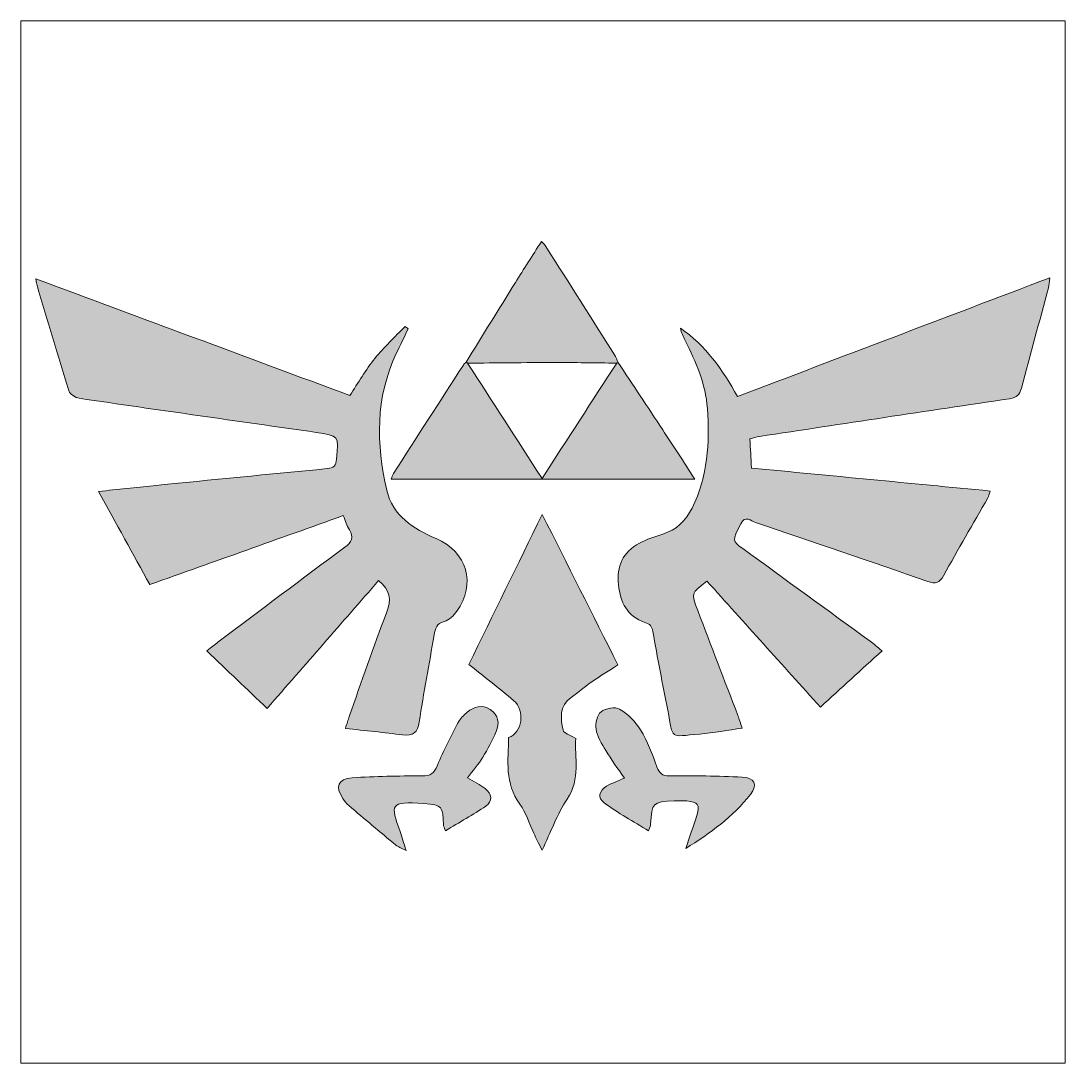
# Model space of a CAD drawing. Header units: inches. Extents: x 0.85 to 7.8, y 1.61 to 8.55.
import ezdxf

# ---------------------------------------------------------------- set-up
doc = ezdxf.new("R2010")
doc.units = ezdxf.units.IN
doc.header["$MEASUREMENT"] = 0
doc.layers.add('Layer 1', color=7, linetype='Continuous')

# ---------------------------------------------------------------- blocks, each defined once
blk = doc.blocks.new('block 2')
at = {"layer": 'Layer 1', "true_color": 0xffffff}
h = blk.add_hatch(color=7, dxfattribs=at)
h.dxf.hatch_style = 2
edge = h.paths.add_edge_path()
edge.add_spline(control_points=[(3.8137, 6.2823), (3.9229, 6.4589), (4.0318, 6.6357), (4.1415, 6.8121), (4.1974, 6.9019), (4.2546, 6.9908), (4.3147, 7.0857), (4.3282, 7.0709), (4.3386, 7.0625), (4.3454, 7.0517), (4.4998, 6.8078), (4.6539, 6.5637), (4.8077, 6.3194), (4.815, 6.3079), (4.819, 6.2943), (4.8246, 6.2817), (4.8219, 6.2798), (4.8193, 6.2778), (4.8166, 6.2758), (4.6763, 6.2772), (4.5361, 6.2798), (4.3959, 6.2796), (4.205, 6.2792), (4.0142, 6.2767), (3.8234, 6.2751), (3.8202, 6.2775), (3.8169, 6.2799), (3.8137, 6.2823)], knot_values=[0, 0, 0, 0, 1, 1, 1, 2, 2, 2, 3, 3, 3, 4, 4, 4, 5, 5, 5, 6, 6, 6, 7, 7, 7, 8, 8, 8, 9, 9, 9, 9], degree=3, periodic=1)
h = blk.add_hatch(color=7, dxfattribs=at)
h.dxf.hatch_style = 2
edge = h.paths.add_edge_path()
edge.add_spline(control_points=[(1.365, 5.4208), (1.4955, 5.4346), (1.6121, 5.4477), (1.7287, 5.4592), (2.1152, 5.4975), (2.5017, 5.5358), (2.8883, 5.5727), (2.9306, 5.5768), (2.947, 5.5935), (2.9508, 5.6367), (2.9646, 5.7907), (2.9664, 5.7922), (2.814, 5.8142), (2.288, 5.8899), (1.7617, 5.9639), (1.2359, 6.0411), (1.2105, 6.0448), (1.1744, 6.0686), (1.1674, 6.0906), (1.0936, 6.324), (1.0247, 6.559), (0.9546, 6.7935), (0.9516, 6.8037), (0.9506, 6.8145), (0.9464, 6.8374), (1.6505, 6.5757), (2.3445, 6.3178), (3.0385, 6.0599), (3.0948, 6.1443), (3.1444, 6.2304), (3.2058, 6.3072), (3.2665, 6.383), (3.339, 6.4494), (3.4064, 6.52), (3.4133, 6.5146), (3.4202, 6.5093), (3.4271, 6.5039), (3.4008, 6.4489), (3.3744, 6.394), (3.3482, 6.3389), (3.2082, 6.0444), (3.2148, 5.7376), (3.2848, 5.4302), (3.3237, 5.2592), (3.4621, 5.1718), (3.6133, 5.1073), (3.8187, 5.0197), (3.8825, 4.8036), (3.7519, 4.6227), (3.7313, 4.5941), (3.6999, 4.5642), (3.6677, 4.5552), (3.6165, 4.5407), (3.6077, 4.5073), (3.6005, 4.4654), (3.5672, 4.2719), (3.5311, 4.0788), (3.5005, 3.8849), (3.4897, 3.8163), (3.4613, 3.7894), (3.3907, 3.7991), (3.2674, 3.8161), (3.1434, 3.8275), (3.0093, 3.8424), (3.0199, 3.8754), (3.0267, 3.8985), (3.0347, 3.9211), (3.1165, 4.1519), (3.193, 4.3848), (3.2833, 4.6122), (3.3192, 4.7025), (3.3056, 4.7639), (3.2308, 4.8274), (2.9868, 4.5477), (2.7426, 4.2678), (2.488, 3.9758), (2.3539, 4.1033), (2.223, 4.2278), (2.0851, 4.3588), (2.1174, 4.384), (2.1383, 4.4009), (2.1598, 4.417), (2.4411, 4.628), (2.7215, 4.8402), (3.0046, 5.0487), (3.0525, 5.084), (3.0675, 5.1141), (3.0355, 5.1662), (3.019, 5.1932), (3.0097, 5.2246), (2.9948, 5.2596), (2.566, 5.1068), (2.1404, 4.9551), (1.7058, 4.8002), (1.5942, 5.0035), (1.4835, 5.205), (1.365, 5.4208)], knot_values=[0, 0, 0, 0, 1, 1, 1, 2, 2, 2, 3, 3, 3, 4, 4, 4, 5, 5, 5, 6, 6, 6, 7, 7, 7, 8, 8, 8, 9, 9, 9, 10, 10, 10, 11, 11, 11, 12, 12, 12, 13, 13, 13, 14, 14, 14, 15, 15, 15, 16, 16, 16, 17, 17, 17, 18, 18, 18, 19, 19, 19, 20, 20, 20, 21, 21, 21, 22, 22, 22, 23, 23, 23, 24, 24, 24, 25, 25, 25, 26, 26, 26, 27, 27, 27, 28, 28, 28, 29, 29, 29, 30, 30, 30, 31, 31, 31, 32, 32, 32, 32], degree=3, periodic=1)
h = blk.add_hatch(color=7, dxfattribs=at)
h.dxf.hatch_style = 2
edge = h.paths.add_edge_path()
edge.add_spline(control_points=[(5.7043, 5.7718), (5.7078, 5.7047), (5.7109, 5.6448), (5.7144, 5.5766), (6.2425, 5.5258), (6.7704, 5.4751), (7.3051, 5.4237), (7.2977, 5.4025), (7.2952, 5.3892), (7.2889, 5.3781), (7.1906, 5.2053), (7.0905, 5.0334), (6.9939, 4.8596), (6.9678, 4.8127), (6.9414, 4.8031), (6.8896, 4.8212), (6.5078, 4.9543), (6.1251, 5.0848), (5.7419, 5.214), (5.7114, 5.2243), (5.6726, 5.2655), (5.6427, 5.2047), (5.5868, 5.0912), (5.5854, 5.092), (5.6571, 5.0399), (5.9397, 4.8345), (6.2225, 4.6292), (6.5049, 4.4235), (6.5288, 4.4061), (6.5511, 4.3864), (6.5843, 4.3595), (6.4453, 4.2325), (6.3116, 4.1104), (6.1736, 3.9843), (5.919, 4.2671), (5.6685, 4.5453), (5.4182, 4.8234), (5.3121, 4.7432), (5.3122, 4.7433), (5.3564, 4.6277), (5.4456, 4.3946), (5.5348, 4.1615), (5.6238, 3.9283), (5.6328, 3.9047), (5.6402, 3.8805), (5.6526, 3.8441), (5.5553, 3.8305), (5.4631, 3.8128), (5.37, 3.8054), (5.163, 3.7889), (5.1976, 3.7612), (5.1569, 3.9642), (5.1218, 4.1386), (5.0886, 4.3134), (5.0575, 4.4886), (5.0514, 4.5234), (5.0374, 4.5372), (5.0046, 4.5483), (4.8864, 4.5883), (4.8411, 4.6837), (4.8282, 4.7987), (4.8145, 4.9207), (4.8562, 5.0183), (4.9681, 5.0763), (5.017, 5.1016), (5.0702, 5.1196), (5.1229, 5.1364), (5.2148, 5.1655), (5.2763, 5.225), (5.3188, 5.3104), (5.4236, 5.5212), (5.4367, 5.7451), (5.4207, 5.974), (5.4093, 6.1369), (5.3445, 6.2824), (5.2735, 6.4258), (5.2607, 6.4518), (5.2468, 6.4773), (5.2407, 6.508), (5.4078, 6.3936), (5.5208, 6.2344), (5.6213, 6.0533), (6.3111, 6.3153), (7.0011, 6.5775), (7.7024, 6.8439), (7.6986, 6.8152), (7.6984, 6.7959), (7.6935, 6.7779), (7.6334, 6.5548), (7.5721, 6.3321), (7.5125, 6.1088), (7.5011, 6.0663), (7.4819, 6.0454), (7.434, 6.0383), (6.8784, 5.9562), (6.3232, 5.8713), (5.768, 5.7868), (5.7477, 5.7837), (5.728, 5.7774), (5.7043, 5.7718)], knot_values=[0, 0, 0, 0, 1, 1, 1, 2, 2, 2, 3, 3, 3, 4, 4, 4, 5, 5, 5, 6, 6, 6, 7, 7, 7, 8, 8, 8, 9, 9, 9, 10, 10, 10, 11, 11, 11, 12, 12, 12, 13, 13, 13, 14, 14, 14, 15, 15, 15, 16, 16, 16, 17, 17, 17, 18, 18, 18, 19, 19, 19, 20, 20, 20, 21, 21, 21, 22, 22, 22, 23, 23, 23, 24, 24, 24, 25, 25, 25, 26, 26, 26, 27, 27, 27, 28, 28, 28, 29, 29, 29, 30, 30, 30, 31, 31, 31, 32, 32, 32, 33, 33, 33, 33], degree=3, periodic=1)
h = blk.add_hatch(color=7, dxfattribs=at)
h.dxf.hatch_style = 2
edge = h.paths.add_edge_path()
edge.add_spline(control_points=[(4.8246, 6.2817), (4.9241, 6.1318), (5.0242, 5.9821), (5.1231, 5.8318), (5.1928, 5.726), (5.2611, 5.6194), (5.3361, 5.5036), (4.6564, 5.5036), (3.9879, 5.5036), (3.3149, 5.5036), (3.3195, 5.5161), (3.3219, 5.5293), (3.3287, 5.5397), (3.4837, 5.7808), (3.6392, 6.0216), (3.7949, 6.2622), (3.7998, 6.2698), (3.8074, 6.2756), (3.8137, 6.2823), (3.8169, 6.2799), (3.8202, 6.2775), (3.8234, 6.2751), (3.9868, 6.0222), (4.1502, 5.7693), (4.3191, 5.5078), (4.489, 5.77), (4.6528, 6.0229), (4.8166, 6.2758), (4.8193, 6.2778), (4.8219, 6.2798), (4.8246, 6.2817)], knot_values=[0, 0, 0, 0, 1, 1, 1, 2, 2, 2, 3, 3, 3, 4, 4, 4, 5, 5, 5, 6, 6, 6, 7, 7, 7, 8, 8, 8, 9, 9, 9, 10, 10, 10, 10], degree=3, periodic=1)
h = blk.add_hatch(color=7, dxfattribs=at)
h.dxf.hatch_style = 2
edge = h.paths.add_edge_path()
edge.add_spline(control_points=[(4.8248, 4.2655), (4.7674, 4.2286), (4.7084, 4.193), (4.6519, 4.1538), (4.6045, 4.1209), (4.5613, 4.082), (4.5139, 4.0491), (4.4307, 3.9916), (4.4442, 3.9087), (4.4596, 3.8299), (4.4633, 3.8106), (4.5064, 3.7989), (4.544, 3.7761), (4.535, 3.6502), (4.5782, 3.5078), (4.4866, 3.3714), (4.4196, 3.2714), (4.3786, 3.154), (4.3194, 3.0308), (4.2971, 3.0768), (4.2803, 3.1107), (4.2641, 3.1449), (4.2336, 3.2096), (4.2128, 3.2815), (4.1711, 3.338), (4.0689, 3.4764), (4.0945, 3.6305), (4.0962, 3.7824), (4.1885, 3.8124), (4.2095, 3.9592), (4.13, 4.0279), (4.0306, 4.1136), (3.9262, 4.1934), (3.8319, 4.2694), (3.9926, 4.5979), (4.1553, 4.9302), (4.3206, 5.2681), (4.4887, 4.9339), (4.655, 4.6031), (4.8248, 4.2655)], knot_values=[0, 0, 0, 0, 1, 1, 1, 2, 2, 2, 3, 3, 3, 4, 4, 4, 5, 5, 5, 6, 6, 6, 7, 7, 7, 8, 8, 8, 9, 9, 9, 10, 10, 10, 11, 11, 11, 12, 12, 12, 13, 13, 13, 13], degree=3, periodic=1)
h = blk.add_hatch(color=7, dxfattribs=at)
h.dxf.hatch_style = 2
edge = h.paths.add_edge_path()
edge.add_spline(control_points=[(3.8228, 3.5129), (3.8661, 3.4874), (3.9064, 3.4685), (3.9407, 3.442), (3.9871, 3.406), (3.9912, 3.3572), (3.9449, 3.3254), (3.8602, 3.2673), (3.7695, 3.2178), (3.6754, 3.1611), (3.6677, 3.1838), (3.6629, 3.1916), (3.6626, 3.1997), (3.658, 3.3236), (3.6567, 3.3321), (3.532, 3.3416), (3.3015, 3.3592), (3.3085, 3.3353), (3.3741, 3.1555), (3.3871, 3.1198), (3.3966, 3.0828), (3.4131, 3.0289), (3.3793, 3.0469), (3.36, 3.0535), (3.3453, 3.0656), (3.2404, 3.1524), (3.136, 3.2401), (3.0323, 3.3284), (3.0167, 3.3416), (3.0038, 3.3588), (2.9923, 3.3759), (2.94, 3.4541), (2.9591, 3.5064), (3.0537, 3.5131), (3.2079, 3.5242), (3.363, 3.527), (3.5177, 3.5258), (3.5762, 3.5253), (3.6009, 3.5442), (3.6226, 3.5972), (3.6627, 3.695), (3.7124, 3.7891), (3.7614, 3.883), (3.7749, 3.9087), (3.7975, 3.9315), (3.8204, 3.9502), (3.8666, 3.9882), (3.9191, 4.0032), (3.9739, 3.9682), (4.0303, 3.9323), (4.0365, 3.877), (4.0137, 3.8217), (3.9892, 3.7623), (3.9581, 3.7051), (3.9245, 3.6503), (3.8957, 3.6034), (3.8591, 3.5614), (3.8228, 3.5129)], knot_values=[0, 0, 0, 0, 1, 1, 1, 2, 2, 2, 3, 3, 3, 4, 4, 4, 5, 5, 5, 6, 6, 6, 7, 7, 7, 8, 8, 8, 9, 9, 9, 10, 10, 10, 11, 11, 11, 12, 12, 12, 13, 13, 13, 14, 14, 14, 15, 15, 15, 16, 16, 16, 17, 17, 17, 18, 18, 18, 19, 19, 19, 19], degree=3, periodic=1)
h = blk.add_hatch(color=7, dxfattribs=at)
h.dxf.hatch_style = 2
edge = h.paths.add_edge_path()
edge.add_spline(control_points=[(4.8678, 3.5117), (4.823, 3.5774), (4.7804, 3.6346), (4.7439, 3.6955), (4.7169, 3.7406), (4.6876, 3.7886), (4.6788, 3.8387), (4.6724, 3.8752), (4.6859, 3.9323), (4.7121, 3.9529), (4.7418, 3.9762), (4.8068, 3.9883), (4.8361, 3.971), (4.8911, 3.9386), (4.942, 3.8878), (4.9755, 3.8329), (5.0218, 3.7568), (5.0541, 3.6713), (5.0851, 3.5872), (5.1012, 3.5437), (5.1193, 3.5265), (5.168, 3.5268), (5.3298, 3.5278), (5.4917, 3.5262), (5.6532, 3.5182), (5.7365, 3.514), (5.7579, 3.4684), (5.7073, 3.4033), (5.5915, 3.2544), (5.4397, 3.1451), (5.2768, 3.0428), (5.3011, 3.1159), (5.3266, 3.1886), (5.3495, 3.2621), (5.3722, 3.3349), (5.3589, 3.3538), (5.2833, 3.3595), (5.2557, 3.3616), (5.2278, 3.3611), (5.2001, 3.3599), (5.0567, 3.3537), (5.051, 3.3478), (5.042, 3.2046), (5.0414, 3.1961), (5.0375, 3.1879), (5.0294, 3.1595), (4.9257, 3.224), (4.8257, 3.2795), (4.7337, 3.346), (4.6871, 3.3797), (4.699, 3.428), (4.7496, 3.4585), (4.7673, 3.4691), (4.787, 3.4767), (4.8059, 3.4852), (4.8227, 3.4928), (4.8398, 3.4997), (4.8678, 3.5117)], knot_values=[0, 0, 0, 0, 1, 1, 1, 2, 2, 2, 3, 3, 3, 4, 4, 4, 5, 5, 5, 6, 6, 6, 7, 7, 7, 8, 8, 8, 9, 9, 9, 10, 10, 10, 11, 11, 11, 12, 12, 12, 13, 13, 13, 14, 14, 14, 15, 15, 15, 16, 16, 16, 17, 17, 17, 18, 18, 18, 19, 19, 19, 19], degree=3, periodic=1)
at = {"layer": 'Layer 1', "lineweight": 0}
for points, knots in [([(0.8472, 8.555), (3.1657, 8.555), (5.4841, 8.555), (7.8041, 8.555), (7.8041, 6.2423), (7.8041, 3.929), (7.8041, 1.6134), (5.4861, 1.6134), (3.1667, 1.6134), (0.8472, 1.6134), (0.8472, 3.9259), (0.8472, 6.2401), (0.8472, 8.555)], [0, 0, 0, 0, 1, 1, 1, 2, 2, 2, 3, 3, 3, 4, 4, 4, 4]), ([(3.8137, 6.2823), (3.8074, 6.2756), (3.7998, 6.2698), (3.7949, 6.2622), (3.6392, 6.0216), (3.4837, 5.7808), (3.3287, 5.5397), (3.3219, 5.5293), (3.3195, 5.5161), (3.3149, 5.5036), (3.9879, 5.5036), (4.6564, 5.5036), (5.3361, 5.5036), (5.2611, 5.6194), (5.1928, 5.726), (5.1231, 5.8318), (5.0242, 5.9821), (4.9241, 6.1318), (4.8246, 6.2817), (4.819, 6.2943), (4.815, 6.3079), (4.8077, 6.3194), (4.6539, 6.5637), (4.4998, 6.8078), (4.3454, 7.0517), (4.3386, 7.0625), (4.3282, 7.0709), (4.3147, 7.0857), (4.2546, 6.9908), (4.1974, 6.9019), (4.1415, 6.8121), (4.0318, 6.6357), (3.9229, 6.4589), (3.8137, 6.2823)], [0, 0, 0, 0, 1, 1, 1, 2, 2, 2, 3, 3, 3, 4, 4, 4, 5, 5, 5, 6, 6, 6, 7, 7, 7, 8, 8, 8, 9, 9, 9, 10, 10, 10, 11, 11, 11, 11]), ([(3.8137, 6.2823), (3.9229, 6.4589), (4.0318, 6.6357), (4.1415, 6.8121), (4.1974, 6.9019), (4.2546, 6.9908), (4.3147, 7.0857), (4.3282, 7.0709), (4.3386, 7.0625), (4.3454, 7.0517), (4.4998, 6.8078), (4.6539, 6.5637), (4.8077, 6.3194), (4.815, 6.3079), (4.819, 6.2943), (4.8246, 6.2817), (4.8219, 6.2798), (4.8193, 6.2778), (4.8166, 6.2758), (4.6763, 6.2772), (4.5361, 6.2798), (4.3959, 6.2796), (4.205, 6.2792), (4.0142, 6.2767), (3.8234, 6.2751), (3.8202, 6.2775), (3.8169, 6.2799), (3.8137, 6.2823)], [0, 0, 0, 0, 1, 1, 1, 2, 2, 2, 3, 3, 3, 4, 4, 4, 5, 5, 5, 6, 6, 6, 7, 7, 7, 8, 8, 8, 9, 9, 9, 9]), ([(1.365, 5.4208), (1.4835, 5.205), (1.5942, 5.0035), (1.7058, 4.8002), (2.1404, 4.9551), (2.566, 5.1068), (2.9948, 5.2596), (3.0097, 5.2246), (3.019, 5.1932), (3.0355, 5.1662), (3.0675, 5.1141), (3.0525, 5.084), (3.0046, 5.0487), (2.7215, 4.8402), (2.4411, 4.628), (2.1598, 4.417), (2.1383, 4.4009), (2.1174, 4.384), (2.0851, 4.3588), (2.223, 4.2278), (2.3539, 4.1033), (2.488, 3.9758), (2.7426, 4.2678), (2.9868, 4.5477), (3.2308, 4.8274), (3.3056, 4.7639), (3.3192, 4.7025), (3.2833, 4.6122), (3.193, 4.3848), (3.1165, 4.1519), (3.0347, 3.9211), (3.0267, 3.8985), (3.0199, 3.8754), (3.0093, 3.8424), (3.1434, 3.8275), (3.2674, 3.8161), (3.3907, 3.7991), (3.4613, 3.7894), (3.4897, 3.8163), (3.5005, 3.8849), (3.5311, 4.0788), (3.5672, 4.2719), (3.6005, 4.4654), (3.6077, 4.5073), (3.6165, 4.5407), (3.6677, 4.5552), (3.6999, 4.5642), (3.7313, 4.5941), (3.7519, 4.6227), (3.8825, 4.8036), (3.8187, 5.0197), (3.6133, 5.1073), (3.4621, 5.1718), (3.3237, 5.2592), (3.2848, 5.4302), (3.2148, 5.7376), (3.2082, 6.0444), (3.3482, 6.3389), (3.3744, 6.394), (3.4008, 6.4489), (3.4271, 6.5039), (3.4202, 6.5093), (3.4133, 6.5146), (3.4064, 6.52), (3.339, 6.4494), (3.2665, 6.383), (3.2058, 6.3072), (3.1444, 6.2304), (3.0948, 6.1443), (3.0385, 6.0599), (2.3445, 6.3178), (1.6505, 6.5757), (0.9464, 6.8374), (0.9506, 6.8145), (0.9516, 6.8037), (0.9546, 6.7935), (1.0247, 6.559), (1.0936, 6.324), (1.1674, 6.0906), (1.1744, 6.0686), (1.2105, 6.0448), (1.2359, 6.0411), (1.7617, 5.9639), (2.288, 5.8899), (2.814, 5.8142), (2.9664, 5.7922), (2.9646, 5.7907), (2.9508, 5.6367), (2.947, 5.5935), (2.9306, 5.5768), (2.8883, 5.5727), (2.5017, 5.5358), (2.1152, 5.4975), (1.7287, 5.4592), (1.6121, 5.4477), (1.4955, 5.4346), (1.365, 5.4208)], [0, 0, 0, 0, 1, 1, 1, 2, 2, 2, 3, 3, 3, 4, 4, 4, 5, 5, 5, 6, 6, 6, 7, 7, 7, 8, 8, 8, 9, 9, 9, 10, 10, 10, 11, 11, 11, 12, 12, 12, 13, 13, 13, 14, 14, 14, 15, 15, 15, 16, 16, 16, 17, 17, 17, 18, 18, 18, 19, 19, 19, 20, 20, 20, 21, 21, 21, 22, 22, 22, 23, 23, 23, 24, 24, 24, 25, 25, 25, 26, 26, 26, 27, 27, 27, 28, 28, 28, 29, 29, 29, 30, 30, 30, 31, 31, 31, 32, 32, 32, 32]), ([(1.365, 5.4208), (1.4955, 5.4346), (1.6121, 5.4477), (1.7287, 5.4592), (2.1152, 5.4975), (2.5017, 5.5358), (2.8883, 5.5727), (2.9306, 5.5768), (2.947, 5.5935), (2.9508, 5.6367), (2.9646, 5.7907), (2.9664, 5.7922), (2.814, 5.8142), (2.288, 5.8899), (1.7617, 5.9639), (1.2359, 6.0411), (1.2105, 6.0448), (1.1744, 6.0686), (1.1674, 6.0906), (1.0936, 6.324), (1.0247, 6.559), (0.9546, 6.7935), (0.9516, 6.8037), (0.9506, 6.8145), (0.9464, 6.8374), (1.6505, 6.5757), (2.3445, 6.3178), (3.0385, 6.0599), (3.0948, 6.1443), (3.1444, 6.2304), (3.2058, 6.3072), (3.2665, 6.383), (3.339, 6.4494), (3.4064, 6.52), (3.4133, 6.5146), (3.4202, 6.5093), (3.4271, 6.5039), (3.4008, 6.4489), (3.3744, 6.394), (3.3482, 6.3389), (3.2082, 6.0444), (3.2148, 5.7376), (3.2848, 5.4302), (3.3237, 5.2592), (3.4621, 5.1718), (3.6133, 5.1073), (3.8187, 5.0197), (3.8825, 4.8036), (3.7519, 4.6227), (3.7313, 4.5941), (3.6999, 4.5642), (3.6677, 4.5552), (3.6165, 4.5407), (3.6077, 4.5073), (3.6005, 4.4654), (3.5672, 4.2719), (3.5311, 4.0788), (3.5005, 3.8849), (3.4897, 3.8163), (3.4613, 3.7894), (3.3907, 3.7991), (3.2674, 3.8161), (3.1434, 3.8275), (3.0093, 3.8424), (3.0199, 3.8754), (3.0267, 3.8985), (3.0347, 3.9211), (3.1165, 4.1519), (3.193, 4.3848), (3.2833, 4.6122), (3.3192, 4.7025), (3.3056, 4.7639), (3.2308, 4.8274), (2.9868, 4.5477), (2.7426, 4.2678), (2.488, 3.9758), (2.3539, 4.1033), (2.223, 4.2278), (2.0851, 4.3588), (2.1174, 4.384), (2.1383, 4.4009), (2.1598, 4.417), (2.4411, 4.628), (2.7215, 4.8402), (3.0046, 5.0487), (3.0525, 5.084), (3.0675, 5.1141), (3.0355, 5.1662), (3.019, 5.1932), (3.0097, 5.2246), (2.9948, 5.2596), (2.566, 5.1068), (2.1404, 4.9551), (1.7058, 4.8002), (1.5942, 5.0035), (1.4835, 5.205), (1.365, 5.4208)], [0, 0, 0, 0, 1, 1, 1, 2, 2, 2, 3, 3, 3, 4, 4, 4, 5, 5, 5, 6, 6, 6, 7, 7, 7, 8, 8, 8, 9, 9, 9, 10, 10, 10, 11, 11, 11, 12, 12, 12, 13, 13, 13, 14, 14, 14, 15, 15, 15, 16, 16, 16, 17, 17, 17, 18, 18, 18, 19, 19, 19, 20, 20, 20, 21, 21, 21, 22, 22, 22, 23, 23, 23, 24, 24, 24, 25, 25, 25, 26, 26, 26, 27, 27, 27, 28, 28, 28, 29, 29, 29, 30, 30, 30, 31, 31, 31, 32, 32, 32, 32]), ([(5.7043, 5.7718), (5.728, 5.7774), (5.7477, 5.7837), (5.768, 5.7868), (6.3232, 5.8713), (6.8784, 5.9562), (7.434, 6.0383), (7.4819, 6.0454), (7.5011, 6.0663), (7.5125, 6.1088), (7.5721, 6.3321), (7.6334, 6.5548), (7.6935, 6.7779), (7.6984, 6.7959), (7.6986, 6.8152), (7.7024, 6.8439), (7.0011, 6.5775), (6.3111, 6.3153), (5.6213, 6.0533), (5.5208, 6.2344), (5.4078, 6.3936), (5.2407, 6.508), (5.2468, 6.4773), (5.2607, 6.4518), (5.2735, 6.4258), (5.3445, 6.2824), (5.4093, 6.1369), (5.4207, 5.974), (5.4367, 5.7451), (5.4236, 5.5212), (5.3188, 5.3104), (5.2763, 5.225), (5.2148, 5.1655), (5.1229, 5.1364), (5.0702, 5.1196), (5.017, 5.1016), (4.9681, 5.0763), (4.8562, 5.0183), (4.8145, 4.9207), (4.8282, 4.7987), (4.8411, 4.6837), (4.8864, 4.5883), (5.0046, 4.5483), (5.0374, 4.5372), (5.0514, 4.5234), (5.0575, 4.4886), (5.0886, 4.3134), (5.1218, 4.1386), (5.1569, 3.9642), (5.1976, 3.7612), (5.163, 3.7889), (5.37, 3.8054), (5.4631, 3.8128), (5.5553, 3.8305), (5.6526, 3.8441), (5.6402, 3.8805), (5.6328, 3.9047), (5.6238, 3.9283), (5.5348, 4.1615), (5.4456, 4.3946), (5.3564, 4.6277), (5.3122, 4.7433), (5.3121, 4.7432), (5.4182, 4.8234), (5.6685, 4.5453), (5.919, 4.2671), (6.1736, 3.9843), (6.3116, 4.1104), (6.4453, 4.2325), (6.5843, 4.3595), (6.5511, 4.3864), (6.5288, 4.4061), (6.5049, 4.4235), (6.2225, 4.6292), (5.9397, 4.8345), (5.6571, 5.0399), (5.5854, 5.092), (5.5868, 5.0912), (5.6427, 5.2047), (5.6726, 5.2655), (5.7114, 5.2243), (5.7419, 5.214), (6.1251, 5.0848), (6.5078, 4.9543), (6.8896, 4.8212), (6.9414, 4.8031), (6.9678, 4.8127), (6.9939, 4.8596), (7.0905, 5.0334), (7.1906, 5.2053), (7.2889, 5.3781), (7.2952, 5.3892), (7.2977, 5.4025), (7.3051, 5.4237), (6.7704, 5.4751), (6.2425, 5.5258), (5.7144, 5.5766), (5.7109, 5.6448), (5.7078, 5.7047), (5.7043, 5.7718)], [0, 0, 0, 0, 1, 1, 1, 2, 2, 2, 3, 3, 3, 4, 4, 4, 5, 5, 5, 6, 6, 6, 7, 7, 7, 8, 8, 8, 9, 9, 9, 10, 10, 10, 11, 11, 11, 12, 12, 12, 13, 13, 13, 14, 14, 14, 15, 15, 15, 16, 16, 16, 17, 17, 17, 18, 18, 18, 19, 19, 19, 20, 20, 20, 21, 21, 21, 22, 22, 22, 23, 23, 23, 24, 24, 24, 25, 25, 25, 26, 26, 26, 27, 27, 27, 28, 28, 28, 29, 29, 29, 30, 30, 30, 31, 31, 31, 32, 32, 32, 33, 33, 33, 33]), ([(5.7043, 5.7718), (5.7078, 5.7047), (5.7109, 5.6448), (5.7144, 5.5766), (6.2425, 5.5258), (6.7704, 5.4751), (7.3051, 5.4237), (7.2977, 5.4025), (7.2952, 5.3892), (7.2889, 5.3781), (7.1906, 5.2053), (7.0905, 5.0334), (6.9939, 4.8596), (6.9678, 4.8127), (6.9414, 4.8031), (6.8896, 4.8212), (6.5078, 4.9543), (6.1251, 5.0848), (5.7419, 5.214), (5.7114, 5.2243), (5.6726, 5.2655), (5.6427, 5.2047), (5.5868, 5.0912), (5.5854, 5.092), (5.6571, 5.0399), (5.9397, 4.8345), (6.2225, 4.6292), (6.5049, 4.4235), (6.5288, 4.4061), (6.5511, 4.3864), (6.5843, 4.3595), (6.4453, 4.2325), (6.3116, 4.1104), (6.1736, 3.9843), (5.919, 4.2671), (5.6685, 4.5453), (5.4182, 4.8234), (5.3121, 4.7432), (5.3122, 4.7433), (5.3564, 4.6277), (5.4456, 4.3946), (5.5348, 4.1615), (5.6238, 3.9283), (5.6328, 3.9047), (5.6402, 3.8805), (5.6526, 3.8441), (5.5553, 3.8305), (5.4631, 3.8128), (5.37, 3.8054), (5.163, 3.7889), (5.1976, 3.7612), (5.1569, 3.9642), (5.1218, 4.1386), (5.0886, 4.3134), (5.0575, 4.4886), (5.0514, 4.5234), (5.0374, 4.5372), (5.0046, 4.5483), (4.8864, 4.5883), (4.8411, 4.6837), (4.8282, 4.7987), (4.8145, 4.9207), (4.8562, 5.0183), (4.9681, 5.0763), (5.017, 5.1016), (5.0702, 5.1196), (5.1229, 5.1364), (5.2148, 5.1655), (5.2763, 5.225), (5.3188, 5.3104), (5.4236, 5.5212), (5.4367, 5.7451), (5.4207, 5.974), (5.4093, 6.1369), (5.3445, 6.2824), (5.2735, 6.4258), (5.2607, 6.4518), (5.2468, 6.4773), (5.2407, 6.508), (5.4078, 6.3936), (5.5208, 6.2344), (5.6213, 6.0533), (6.3111, 6.3153), (7.0011, 6.5775), (7.7024, 6.8439), (7.6986, 6.8152), (7.6984, 6.7959), (7.6935, 6.7779), (7.6334, 6.5548), (7.5721, 6.3321), (7.5125, 6.1088), (7.5011, 6.0663), (7.4819, 6.0454), (7.434, 6.0383), (6.8784, 5.9562), (6.3232, 5.8713), (5.768, 5.7868), (5.7477, 5.7837), (5.728, 5.7774), (5.7043, 5.7718)], [0, 0, 0, 0, 1, 1, 1, 2, 2, 2, 3, 3, 3, 4, 4, 4, 5, 5, 5, 6, 6, 6, 7, 7, 7, 8, 8, 8, 9, 9, 9, 10, 10, 10, 11, 11, 11, 12, 12, 12, 13, 13, 13, 14, 14, 14, 15, 15, 15, 16, 16, 16, 17, 17, 17, 18, 18, 18, 19, 19, 19, 20, 20, 20, 21, 21, 21, 22, 22, 22, 23, 23, 23, 24, 24, 24, 25, 25, 25, 26, 26, 26, 27, 27, 27, 28, 28, 28, 29, 29, 29, 30, 30, 30, 31, 31, 31, 32, 32, 32, 33, 33, 33, 33]), ([(4.8246, 6.2817), (4.9241, 6.1318), (5.0242, 5.9821), (5.1231, 5.8318), (5.1928, 5.726), (5.2611, 5.6194), (5.3361, 5.5036), (4.6564, 5.5036), (3.9879, 5.5036), (3.3149, 5.5036), (3.3195, 5.5161), (3.3219, 5.5293), (3.3287, 5.5397), (3.4837, 5.7808), (3.6392, 6.0216), (3.7949, 6.2622), (3.7998, 6.2698), (3.8074, 6.2756), (3.8137, 6.2823), (3.8169, 6.2799), (3.8202, 6.2775), (3.8234, 6.2751), (3.9868, 6.0222), (4.1502, 5.7693), (4.3191, 5.5078), (4.489, 5.77), (4.6528, 6.0229), (4.8166, 6.2758), (4.8193, 6.2778), (4.8219, 6.2798), (4.8246, 6.2817)], [0, 0, 0, 0, 1, 1, 1, 2, 2, 2, 3, 3, 3, 4, 4, 4, 5, 5, 5, 6, 6, 6, 7, 7, 7, 8, 8, 8, 9, 9, 9, 10, 10, 10, 10]), ([(3.8234, 6.2751), (4.0142, 6.2767), (4.205, 6.2792), (4.3959, 6.2796), (4.5361, 6.2798), (4.6763, 6.2772), (4.8166, 6.2758), (4.6528, 6.0229), (4.489, 5.77), (4.3191, 5.5078), (4.1502, 5.7693), (3.9868, 6.0222), (3.8234, 6.2751)], [0, 0, 0, 0, 1, 1, 1, 2, 2, 2, 3, 3, 3, 4, 4, 4, 4]), ([(4.8248, 4.2655), (4.655, 4.6031), (4.4887, 4.9339), (4.3206, 5.2681), (4.1553, 4.9302), (3.9926, 4.5979), (3.8319, 4.2694), (3.9262, 4.1934), (4.0306, 4.1136), (4.13, 4.0279), (4.2095, 3.9592), (4.1885, 3.8124), (4.0962, 3.7824), (4.0945, 3.6305), (4.0689, 3.4764), (4.1711, 3.338), (4.2128, 3.2815), (4.2336, 3.2096), (4.2641, 3.1449), (4.2803, 3.1107), (4.2971, 3.0768), (4.3194, 3.0308), (4.3786, 3.154), (4.4196, 3.2714), (4.4866, 3.3714), (4.5782, 3.5078), (4.535, 3.6502), (4.544, 3.7761), (4.5064, 3.7989), (4.4633, 3.8106), (4.4596, 3.8299), (4.4442, 3.9087), (4.4307, 3.9916), (4.5139, 4.0491), (4.5613, 4.082), (4.6045, 4.1209), (4.6519, 4.1538), (4.7084, 4.193), (4.7674, 4.2286), (4.8248, 4.2655)], [0, 0, 0, 0, 1, 1, 1, 2, 2, 2, 3, 3, 3, 4, 4, 4, 5, 5, 5, 6, 6, 6, 7, 7, 7, 8, 8, 8, 9, 9, 9, 10, 10, 10, 11, 11, 11, 12, 12, 12, 13, 13, 13, 13]), ([(4.8248, 4.2655), (4.7674, 4.2286), (4.7084, 4.193), (4.6519, 4.1538), (4.6045, 4.1209), (4.5613, 4.082), (4.5139, 4.0491), (4.4307, 3.9916), (4.4442, 3.9087), (4.4596, 3.8299), (4.4633, 3.8106), (4.5064, 3.7989), (4.544, 3.7761), (4.535, 3.6502), (4.5782, 3.5078), (4.4866, 3.3714), (4.4196, 3.2714), (4.3786, 3.154), (4.3194, 3.0308), (4.2971, 3.0768), (4.2803, 3.1107), (4.2641, 3.1449), (4.2336, 3.2096), (4.2128, 3.2815), (4.1711, 3.338), (4.0689, 3.4764), (4.0945, 3.6305), (4.0962, 3.7824), (4.1885, 3.8124), (4.2095, 3.9592), (4.13, 4.0279), (4.0306, 4.1136), (3.9262, 4.1934), (3.8319, 4.2694), (3.9926, 4.5979), (4.1553, 4.9302), (4.3206, 5.2681), (4.4887, 4.9339), (4.655, 4.6031), (4.8248, 4.2655)], [0, 0, 0, 0, 1, 1, 1, 2, 2, 2, 3, 3, 3, 4, 4, 4, 5, 5, 5, 6, 6, 6, 7, 7, 7, 8, 8, 8, 9, 9, 9, 10, 10, 10, 11, 11, 11, 12, 12, 12, 13, 13, 13, 13]), ([(3.8228, 3.5129), (3.8591, 3.5614), (3.8957, 3.6034), (3.9245, 3.6503), (3.9581, 3.7051), (3.9892, 3.7623), (4.0137, 3.8217), (4.0365, 3.877), (4.0303, 3.9323), (3.9739, 3.9682), (3.9191, 4.0032), (3.8666, 3.9882), (3.8204, 3.9502), (3.7975, 3.9315), (3.7749, 3.9087), (3.7614, 3.883), (3.7124, 3.7891), (3.6627, 3.695), (3.6226, 3.5972), (3.6009, 3.5442), (3.5762, 3.5253), (3.5177, 3.5258), (3.363, 3.527), (3.2079, 3.5242), (3.0537, 3.5131), (2.9591, 3.5064), (2.94, 3.4541), (2.9923, 3.3759), (3.0038, 3.3588), (3.0167, 3.3416), (3.0323, 3.3284), (3.136, 3.2401), (3.2404, 3.1524), (3.3453, 3.0656), (3.36, 3.0535), (3.3793, 3.0469), (3.4131, 3.0289), (3.3966, 3.0828), (3.3871, 3.1198), (3.3741, 3.1555), (3.3085, 3.3353), (3.3015, 3.3592), (3.532, 3.3416), (3.6567, 3.3321), (3.658, 3.3236), (3.6626, 3.1997), (3.6629, 3.1916), (3.6677, 3.1838), (3.6754, 3.1611), (3.7695, 3.2178), (3.8602, 3.2673), (3.9449, 3.3254), (3.9912, 3.3572), (3.9871, 3.406), (3.9407, 3.442), (3.9064, 3.4685), (3.8661, 3.4874), (3.8228, 3.5129)], [0, 0, 0, 0, 1, 1, 1, 2, 2, 2, 3, 3, 3, 4, 4, 4, 5, 5, 5, 6, 6, 6, 7, 7, 7, 8, 8, 8, 9, 9, 9, 10, 10, 10, 11, 11, 11, 12, 12, 12, 13, 13, 13, 14, 14, 14, 15, 15, 15, 16, 16, 16, 17, 17, 17, 18, 18, 18, 19, 19, 19, 19]), ([(3.8228, 3.5129), (3.8661, 3.4874), (3.9064, 3.4685), (3.9407, 3.442), (3.9871, 3.406), (3.9912, 3.3572), (3.9449, 3.3254), (3.8602, 3.2673), (3.7695, 3.2178), (3.6754, 3.1611), (3.6677, 3.1838), (3.6629, 3.1916), (3.6626, 3.1997), (3.658, 3.3236), (3.6567, 3.3321), (3.532, 3.3416), (3.3015, 3.3592), (3.3085, 3.3353), (3.3741, 3.1555), (3.3871, 3.1198), (3.3966, 3.0828), (3.4131, 3.0289), (3.3793, 3.0469), (3.36, 3.0535), (3.3453, 3.0656), (3.2404, 3.1524), (3.136, 3.2401), (3.0323, 3.3284), (3.0167, 3.3416), (3.0038, 3.3588), (2.9923, 3.3759), (2.94, 3.4541), (2.9591, 3.5064), (3.0537, 3.5131), (3.2079, 3.5242), (3.363, 3.527), (3.5177, 3.5258), (3.5762, 3.5253), (3.6009, 3.5442), (3.6226, 3.5972), (3.6627, 3.695), (3.7124, 3.7891), (3.7614, 3.883), (3.7749, 3.9087), (3.7975, 3.9315), (3.8204, 3.9502), (3.8666, 3.9882), (3.9191, 4.0032), (3.9739, 3.9682), (4.0303, 3.9323), (4.0365, 3.877), (4.0137, 3.8217), (3.9892, 3.7623), (3.9581, 3.7051), (3.9245, 3.6503), (3.8957, 3.6034), (3.8591, 3.5614), (3.8228, 3.5129)], [0, 0, 0, 0, 1, 1, 1, 2, 2, 2, 3, 3, 3, 4, 4, 4, 5, 5, 5, 6, 6, 6, 7, 7, 7, 8, 8, 8, 9, 9, 9, 10, 10, 10, 11, 11, 11, 12, 12, 12, 13, 13, 13, 14, 14, 14, 15, 15, 15, 16, 16, 16, 17, 17, 17, 18, 18, 18, 19, 19, 19, 19]), ([(4.8678, 3.5117), (4.8398, 3.4997), (4.8227, 3.4928), (4.8059, 3.4852), (4.787, 3.4767), (4.7673, 3.4691), (4.7496, 3.4585), (4.699, 3.428), (4.6871, 3.3797), (4.7337, 3.346), (4.8257, 3.2795), (4.9257, 3.224), (5.0294, 3.1595), (5.0375, 3.1879), (5.0414, 3.1961), (5.042, 3.2046), (5.051, 3.3478), (5.0567, 3.3537), (5.2001, 3.3599), (5.2278, 3.3611), (5.2557, 3.3616), (5.2833, 3.3595), (5.3589, 3.3538), (5.3722, 3.3349), (5.3495, 3.2621), (5.3266, 3.1886), (5.3011, 3.1159), (5.2768, 3.0428), (5.4397, 3.1451), (5.5915, 3.2544), (5.7073, 3.4033), (5.7579, 3.4684), (5.7365, 3.514), (5.6532, 3.5182), (5.4917, 3.5262), (5.3298, 3.5278), (5.168, 3.5268), (5.1193, 3.5265), (5.1012, 3.5437), (5.0851, 3.5872), (5.0541, 3.6713), (5.0218, 3.7568), (4.9755, 3.8329), (4.942, 3.8878), (4.8911, 3.9386), (4.8361, 3.971), (4.8068, 3.9883), (4.7418, 3.9762), (4.7121, 3.9529), (4.6859, 3.9323), (4.6724, 3.8752), (4.6788, 3.8387), (4.6876, 3.7886), (4.7169, 3.7406), (4.7439, 3.6955), (4.7804, 3.6346), (4.823, 3.5774), (4.8678, 3.5117)], [0, 0, 0, 0, 1, 1, 1, 2, 2, 2, 3, 3, 3, 4, 4, 4, 5, 5, 5, 6, 6, 6, 7, 7, 7, 8, 8, 8, 9, 9, 9, 10, 10, 10, 11, 11, 11, 12, 12, 12, 13, 13, 13, 14, 14, 14, 15, 15, 15, 16, 16, 16, 17, 17, 17, 18, 18, 18, 19, 19, 19, 19]), ([(4.8678, 3.5117), (4.823, 3.5774), (4.7804, 3.6346), (4.7439, 3.6955), (4.7169, 3.7406), (4.6876, 3.7886), (4.6788, 3.8387), (4.6724, 3.8752), (4.6859, 3.9323), (4.7121, 3.9529), (4.7418, 3.9762), (4.8068, 3.9883), (4.8361, 3.971), (4.8911, 3.9386), (4.942, 3.8878), (4.9755, 3.8329), (5.0218, 3.7568), (5.0541, 3.6713), (5.0851, 3.5872), (5.1012, 3.5437), (5.1193, 3.5265), (5.168, 3.5268), (5.3298, 3.5278), (5.4917, 3.5262), (5.6532, 3.5182), (5.7365, 3.514), (5.7579, 3.4684), (5.7073, 3.4033), (5.5915, 3.2544), (5.4397, 3.1451), (5.2768, 3.0428), (5.3011, 3.1159), (5.3266, 3.1886), (5.3495, 3.2621), (5.3722, 3.3349), (5.3589, 3.3538), (5.2833, 3.3595), (5.2557, 3.3616), (5.2278, 3.3611), (5.2001, 3.3599), (5.0567, 3.3537), (5.051, 3.3478), (5.042, 3.2046), (5.0414, 3.1961), (5.0375, 3.1879), (5.0294, 3.1595), (4.9257, 3.224), (4.8257, 3.2795), (4.7337, 3.346), (4.6871, 3.3797), (4.699, 3.428), (4.7496, 3.4585), (4.7673, 3.4691), (4.787, 3.4767), (4.8059, 3.4852), (4.8227, 3.4928), (4.8398, 3.4997), (4.8678, 3.5117)], [0, 0, 0, 0, 1, 1, 1, 2, 2, 2, 3, 3, 3, 4, 4, 4, 5, 5, 5, 6, 6, 6, 7, 7, 7, 8, 8, 8, 9, 9, 9, 10, 10, 10, 11, 11, 11, 12, 12, 12, 13, 13, 13, 14, 14, 14, 15, 15, 15, 16, 16, 16, 17, 17, 17, 18, 18, 18, 19, 19, 19, 19])]:
    blk.add_open_spline(points, degree=3, knots=knots, dxfattribs=at)

msp = doc.modelspace()

# ---------------------------------------------------------------- block references
at = {"layer": 'Layer 1'}
msp.add_blockref('block 2', (0, 0), dxfattribs=at)

doc.saveas('drawing.dxf')
